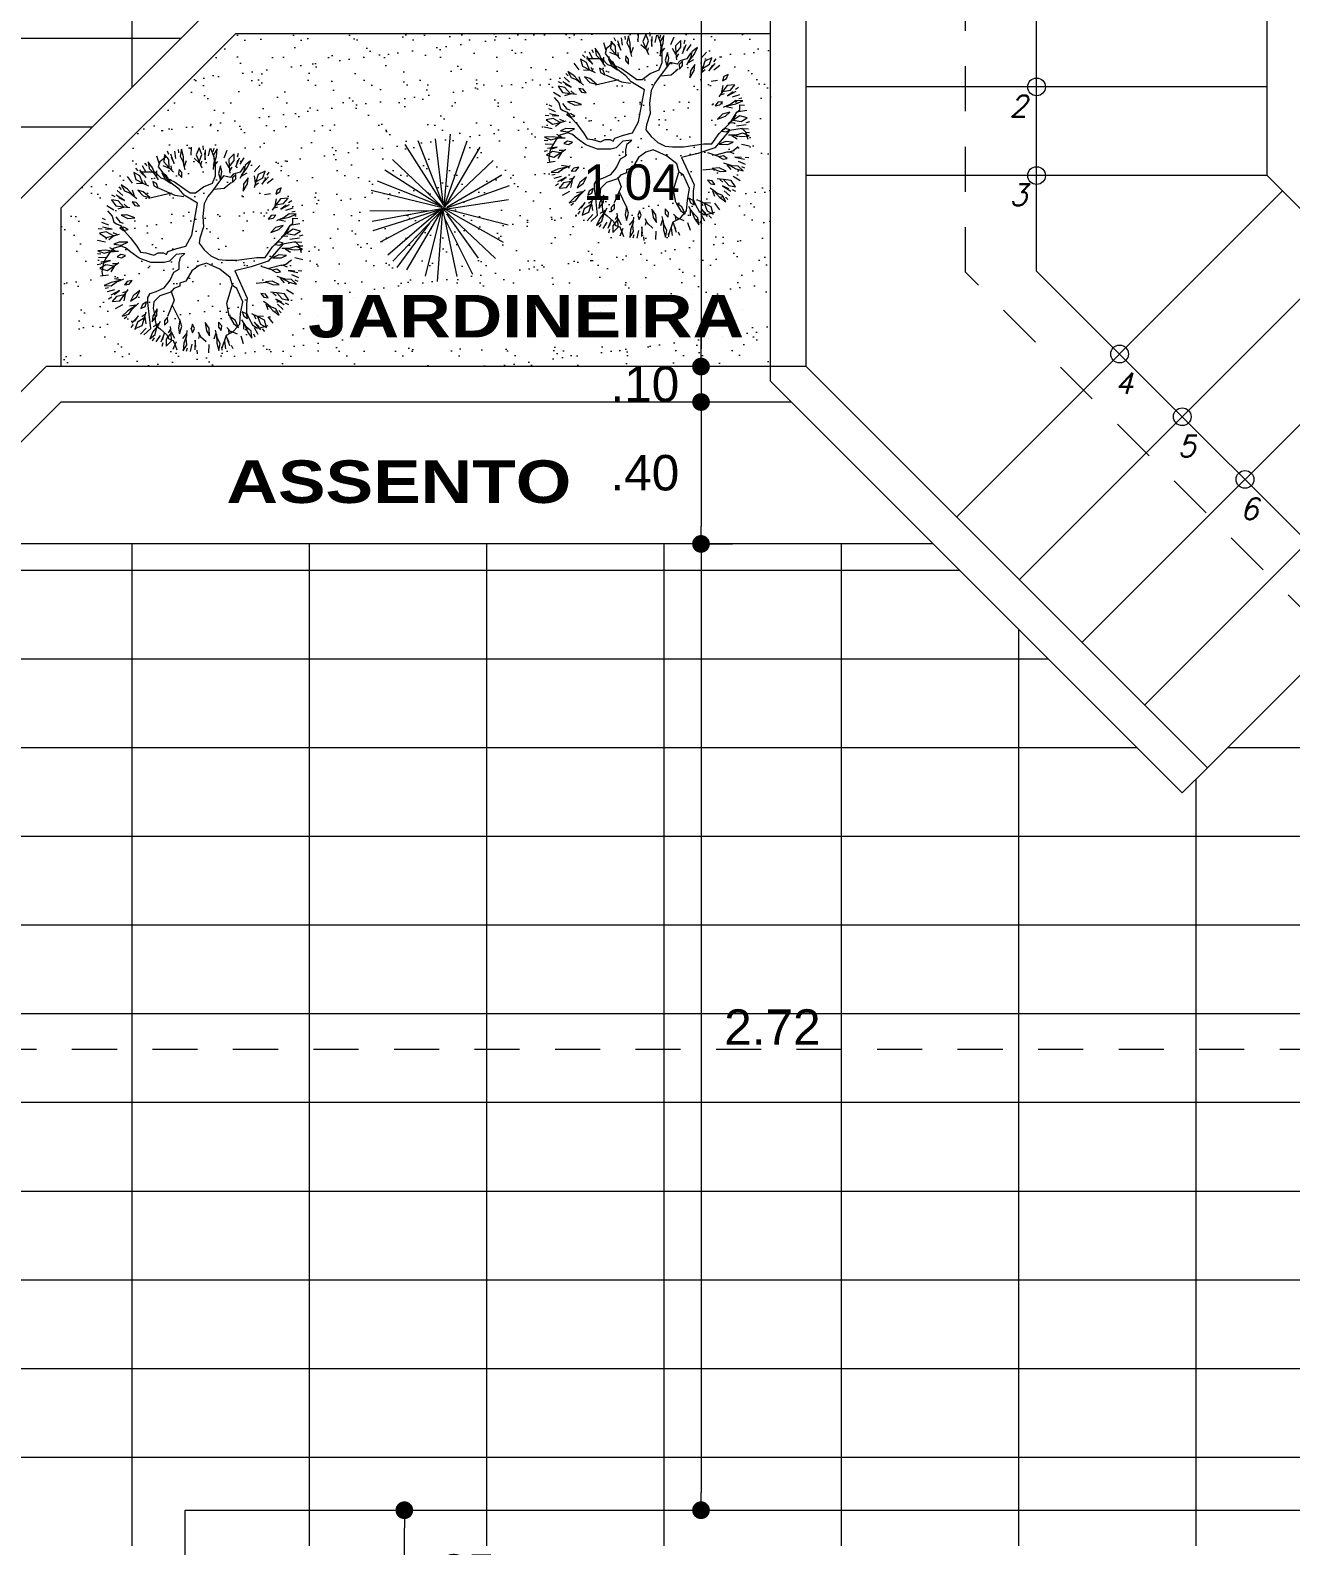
# Model space of a CAD drawing. Header units: millimetres. Extents: x 2178 to 2304, y 1220 to 1359.
# Drawn here: x 2205.739 to 2209.293, y 1334.32 to 1338.592 of the extents above; entities that cross this region are included whole.
import ezdxf
from ezdxf.enums import TextEntityAlignment as Align

# ---------------------------------------------------------------- set-up
doc = ezdxf.new("R2010")
doc.units = ezdxf.units.MM
doc.linetypes.add('HIDDEN', pattern=[9.525, 6.35, -3.175])
doc.layers.get('0').update_dxf_attribs({"lineweight": 0})
doc.layers.add('pisos....', color=7, linetype='Continuous', lineweight=5, true_color=0x7c7f7e)
for name, color, linetype, lineweight in [('PLUMA 1', 46, 'Continuous', 13), ('PLUMA 2', 94, 'Continuous', 15), ('PROY', 13, 'HIDDEN', 13), ('TEXTO', 5, 'Continuous', 18), ('TEXTOS', 42, 'Continuous', 13), ('vegetacio', 62, 'Continuous', 5), ('VEGETACION', 64, 'Continuous', 0)]:
    doc.layers.add(name, color=color, linetype=linetype, lineweight=lineweight)
doc.styles.add('ARIAL', font='arial.ttf')
doc.styles.add('ARIAL-N', font='arialbd.ttf')
doc.styles.add('SIMPLEX', font='simplex.shx', dxfattribs={"width": 1.2, "oblique": 15})
doc.dimstyles.new('RPM 50', dxfattribs={"dimtxt": 0.1, "dimasz": 0.05, "dimexe": 0.0885, "dimexo": 0.1535, "dimgap": 0.071, "dimtad": 2, "dimtih": 1, "dimtoh": 1, "dimzin": 4, "dimdsep": 46, "dimtxsty": 'ARIAL', "dimblk": 'DOT', "dimcen": 0.4, "dimdle": 0.25, "dimclrd": 8, "dimclre": 8, "dimclrt": 9, "dimadec": 0, "dimazin": 0, "dimtfac": 1, "dimtix": 1, "dimtmove": 0, "dimatfit": 3, "dimldrblk": 'DOT', "dimfxl": 0.5, "dimfxlon": 1, "dimlwd": 0, "dimlwe": 0, "dimarcsym": 0})

# ---------------------------------------------------------------- blocks, each defined once
blk = doc.blocks.new('MAGNOLIA-PLANTA')
for p, q in [((-1.977, 4.191), (-2.177, 4.502)), ((-1.755, 4.066), (-1.934, 4.512)), ((-1.846, 4.557), (-1.897, 4.731)), ((-1.193, 4.501), (-1.346, 4.876)), ((-0.656, 4.821), (-0.698, 4.98)), ((-0.426, 4.61), (-0.508, 4.97)), ((-0.26, 4.416), (-0.276, 4.896)), ((-0.228, 4.749), (-0.26, 4.416)), ((-0.178, 4.908), (-0.166, 5.089)), ((0.026, 4.259), (0.28, 4.486)), ((0.416, 4.633), (0.401, 5.037)), ((1.031, 4.749), (1.045, 4.913)), ((1.174, 4.472), (1.22, 4.839)), ((1.264, 4.233), (1.413, 4.69)), ((1.408, 4.536), (1.264, 4.233)), ((1.51, 4.668), (1.583, 4.834)), ((1.974, 4.206), (2.098, 4.591)), ((-3.293, 3.656), (-3.401, 3.802)), ((-2.661, 3.827), (-2.933, 4.127)), ((-2.053, 3.623), (-2.316, 3.773)), ((-1.839, 4.39), (-1.755, 4.066)), ((-1.461, 3.876), (-1.575, 4.056)), ((-1.436, 4.065), (-1.464, 3.756)), ((-1.433, 4.016), (-1.271, 4.317)), ((-0.691, 4.101), (-0.887, 4.333)), ((-0.675, 4.144), (-0.65, 3.945)), ((-0.049, 4.137), (-0.094, 4.345)), ((0.039, 4.306), (-0.093, 4.025)), ((0.751, 4.085), (0.646, 4.37)), ((0.781, 4.12), (0.737, 3.924)), ((1.508, 4.027), (1.287, 3.808)), ((1.367, 3.899), (1.396, 4.11)), ((1.479, 3.988), (1.795, 4.114)), ((2.101, 3.577), (2.1, 3.88)), ((2.591, 4.105), (2.661, 4.254)), ((2.631, 3.796), (2.8, 4.124)), ((2.634, 3.54), (2.93, 3.918)), ((2.873, 3.775), (2.634, 3.54)), ((3.013, 3.865), (3.139, 3.996)), ((-3.292, 3.268), (-3.586, 3.491)), ((-3.04, 3.226), (-3.36, 3.584)), ((-3.23, 3.502), (-3.04, 3.226)), ((-2.698, 3.148), (-2.867, 3.279)), ((-2.74, 3.334), (-2.66, 3.034)), ((-2.72, 3.29), (-2.671, 3.627)), ((-2.052, 3.669), (-1.96, 3.491)), ((-1.55, 3.298), (-1.196, 3.009)), ((-1.196, 3.009), (-0.682, 2.961)), ((2.003, 3.02), (1.231, 2.682)), ((2.141, 3.599), (2.033, 3.431)), ((2.793, 3.264), (2.511, 3.133)), ((2.616, 3.191), (2.716, 3.38)), ((2.752, 3.237), (3.093, 3.247)), ((3.292, 3.272), (3.54, 3.591)), ((3.837, 2.966), (3.954, 3.083)), ((-4.345, 2.315), (-4.496, 2.415)), ((-3.681, 2.166), (-3.751, 2.5)), ((-3.168, 2.708), (-3.467, 2.759)), ((1.231, 2.682), (0.781, 2.618)), ((2.505, 2.539), (1.38, 2.793)), ((3.241, 2.644), (3.082, 2.523)), ((3.196, 2.637), (3.299, 2.922)), ((3.548, 2.098), (3.706, 2.242)), ((3.684, 2.421), (4.092, 2.674)), ((3.989, 2.56), (3.684, 2.421)), ((3.769, 2.662), (4.04, 2.913)), ((4.152, 2.596), (4.314, 2.676)), ((-4.509, 1.858), (-4.668, 1.9)), ((-4.211, 1.95), (-4.564, 2.059)), ((-3.96, 1.998), (-4.383, 2.224)), ((-4.233, 2.192), (-3.96, 1.998)), ((-3.932, 1.502), (-3.747, 1.425)), ((-3.612, 2.041), (-3.816, 2.106)), ((-3.715, 2.202), (-3.538, 1.947)), ((3.739, 2.107), (3.429, 2.08)), ((3.691, 2.095), (4.015, 1.988)), ((3.904, 1.38), (4.097, 1.613)), ((4.21, 1.943), (4.553, 2.159)), ((4.618, 1.469), (4.768, 1.539)), ((-4.501, 1.232), (-4.901, 1.287)), ((-4.2, 0.782), (-4.38, 1.072)), ((-4.244, 0.804), (-3.99, 0.625)), ((-3.903, 1.467), (-4.201, 1.413)), ((3.948, 1.371), (3.757, 1.312)), ((4.232, 0.696), (3.932, 0.777)), ((4.05, 0.753), (4.247, 0.834)), ((4.288, 1.009), (4.758, 1.108)), ((4.622, 1.036), (4.288, 1.009)), ((4.45, 1.207), (4.79, 1.35)), ((4.787, 1.014), (4.968, 1.034)), ((-4.875, 0.695), (-5.052, 0.737)), ((-4.872, 0.209), (-5.036, 0.194)), ((-4.624, 0.398), (-4.993, 0.38)), ((-4.404, 0.528), (-4.88, 0.596)), ((-4.17, 0.049), (-4.431, -0.104)), ((-4.093, 0.688), (-4.306, 0.679)), ((-4.209, 0.072), (-4.009, 0.063)), ((4.138, -0.044), (4.4, 0.109)), ((4.183, 0.701), (4.451, 0.49)), ((4.619, 0.381), (5.015, 0.466)), ((-4.651, -0.376), (-5.046, -0.461)), ((-4.215, -0.696), (-4.482, -0.485)), ((-4.263, -0.691), (-3.963, -0.772)), ((-3.385, -0.899), (-4.01, -0.731)), ((4.213, -0.799), (3.959, -0.62)), ((4.177, -0.067), (3.977, -0.058)), ((4.061, -0.683), (4.275, -0.674)), ((4.373, -0.524), (4.848, -0.591)), ((4.696, -0.612), (4.373, -0.524)), ((4.593, -0.393), (4.962, -0.375)), ((4.841, -0.204), (5.005, -0.189)), ((4.844, -0.69), (5.02, -0.732)), ((-4.819, -1.009), (-4.999, -1.029)), ((-4.482, -1.202), (-4.822, -1.345)), ((-4.65, -1.464), (-4.799, -1.534)), ((-4.32, -1.004), (-4.789, -1.104)), ((-4.653, -1.031), (-4.32, -1.004)), ((-4.081, -0.748), (-4.279, -0.829)), ((-3.935, -1.375), (-4.129, -1.608)), ((-3.98, -1.366), (-3.788, -1.307)), ((-3.577, -0.995), (-3.001, -0.803)), ((3.901, -1.497), (3.716, -1.42)), ((3.872, -1.462), (4.17, -1.408)), ((4.169, -0.777), (4.348, -1.067)), ((4.469, -1.227), (4.87, -1.282)), ((-4.242, -1.938), (-4.584, -2.154)), ((-3.77, -2.102), (-3.46, -2.075)), ((-3.579, -2.093), (-3.737, -2.237)), ((-3.265, -1.595), (-2.76, -1.643)), ((-1.319, -2.603), (-1.583, -1.739)), ((1.42, -1.979), (1.251, -2.459)), ((3.684, -2.197), (3.506, -1.942)), ((3.581, -2.036), (3.784, -2.101)), ((3.65, -2.161), (3.719, -2.495)), ((3.928, -1.993), (4.352, -2.219)), ((4.201, -2.187), (3.928, -1.993)), ((4.18, -1.946), (4.532, -2.055)), ((4.477, -1.853), (4.636, -1.895)), ((-4.183, -2.591), (-4.346, -2.672)), ((-3.716, -2.416), (-4.123, -2.67)), ((-3.8, -2.657), (-4.071, -2.908)), ((-4.02, -2.555), (-3.716, -2.416)), ((-3.869, -2.961), (-3.985, -3.078)), ((-3.228, -2.632), (-3.33, -2.917)), ((-3.273, -2.639), (-3.113, -2.518)), ((-1.439, -3.227), (-1.319, -2.603)), ((1.347, -2.699), (1.011, -3.395)), ((1.251, -2.459), (1.588, -3.251)), ((3.152, -2.746), (3.005, -2.61)), ((3.137, -2.703), (3.435, -2.755)), ((3.778, -2.687), (4.136, -2.876)), ((4.314, -2.31), (4.465, -2.41)), ((-3.323, -3.267), (-3.571, -3.586)), ((-2.783, -3.232), (-3.124, -3.242)), ((-2.666, -3.535), (-2.962, -3.913)), ((-2.904, -3.77), (-2.666, -3.535)), ((-2.824, -3.259), (-2.542, -3.128)), ((-2.648, -3.186), (-2.747, -3.375)), ((-2.173, -3.594), (-2.064, -3.426)), ((-2.133, -3.572), (-2.132, -3.875)), ((1.011, -3.395), (0.963, -3.491)), ((2.02, -3.664), (1.929, -3.486)), ((2.021, -3.618), (2.284, -3.769)), ((2.708, -3.329), (2.629, -3.029)), ((2.689, -3.285), (2.64, -3.622)), ((2.667, -3.143), (2.836, -3.274)), ((3.198, -3.497), (3.008, -3.221)), ((3.008, -3.221), (3.329, -3.579)), ((3.262, -3.651), (3.37, -3.797)), ((3.572, -3.277), (3.707, -3.372)), ((-3.045, -3.86), (-3.17, -3.991)), ((-2.663, -3.791), (-2.831, -4.119)), ((-2.623, -4.1), (-2.692, -4.25)), ((-2.006, -4.201), (-2.129, -4.586)), ((-1.51, -3.983), (-1.827, -4.109)), ((-1.539, -4.023), (-1.319, -3.804)), ((-1.296, -4.228), (-1.445, -4.685)), ((-1.439, -4.531), (-1.296, -4.228)), ((-1.399, -3.894), (-1.427, -4.105)), ((-0.812, -4.115), (-0.768, -3.919)), ((-0.783, -4.08), (-0.678, -4.365)), ((-0.057, -4.254), (-0.311, -4.481)), ((-0.071, -4.301), (0.062, -4.02)), ((0.017, -4.132), (0.063, -4.34)), ((0.197, -4.744), (0.228, -4.411)), ((0.228, -4.411), (0.245, -4.891)), ((0.644, -4.139), (0.619, -3.94)), ((0.66, -4.096), (0.856, -4.328)), ((1.401, -4.011), (1.24, -4.312)), ((1.404, -4.06), (1.433, -3.751)), ((1.429, -3.871), (1.543, -4.052)), ((1.723, -4.061), (1.902, -4.507)), ((1.808, -4.385), (1.723, -4.061)), ((1.946, -4.187), (2.146, -4.497)), ((2.234, -4.307), (2.328, -4.441)), ((2.63, -3.822), (2.901, -4.122)), ((-1.541, -4.663), (-1.614, -4.829)), ((-1.206, -4.467), (-1.252, -4.834)), ((-1.062, -4.744), (-1.077, -4.909)), ((-0.448, -4.628), (-0.432, -5.032)), ((0.147, -4.903), (0.135, -5.084)), ((0.395, -4.605), (0.477, -4.965)), ((0.624, -4.816), (0.667, -4.975)), ((1.162, -4.497), (1.315, -4.871)), ((1.815, -4.552), (1.866, -4.726))]:
    blk.add_line(p, q)
for points in [[(-1.682, 4.707), (-1.419, 4.446), (-1.436, 4.065), (-1.685, 4.371)], [(-0.847, 4.941), (-0.666, 4.654), (-0.699, 4.357), (-0.675, 4.153), (-0.811, 4.569)], [(0.028, 4.993), (0.185, 4.658), (0.039, 4.306), (-0.09, 4.679)], [(0.892, 4.928), (0.964, 4.596), (0.832, 4.328), (0.784, 4.128), (0.798, 4.565)], [(1.732, 4.677), (1.765, 4.309), (1.508, 4.027), (1.513, 4.422)], [(-3.19, 3.853), (-2.855, 3.698), (-2.74, 3.334), (-3.079, 3.537)], [(-2.486, 4.359), (-2.218, 4.15), (-2.147, 3.861), (-2.055, 3.677), (-2.325, 4.021)], [(-1.018, 4.113), (-0.916, 3.748), (-1.007, 3.425), (-1.083, 3.837)], [(1.019, 3.945), (1.039, 3.72), (0.882, 3.548), (0.886, 3.789)], [(1.858, 3.795), (1.702, 3.45), (1.425, 3.262), (1.632, 3.626)], [(2.522, 4.32), (2.475, 3.984), (2.26, 3.777), (2.147, 3.605), (2.31, 4.012)], [(3.226, 3.797), (3.131, 3.44), (2.793, 3.264), (2.933, 3.633)], [(-3.988, 3.043), (-3.783, 2.948), (-3.712, 2.726), (-3.92, 2.85)], [(-2.364, 3.522), (-2.143, 3.214), (-2.118, 2.88), (-2.33, 3.241)], [(-1.757, 3.688), (-1.597, 3.528), (-1.607, 3.296), (-1.759, 3.483)], [(2.305, 3.353), (2.247, 3.135), (2.041, 3.027), (2.127, 3.253)], [(3.846, 3.192), (3.687, 2.892), (3.414, 2.771), (3.249, 2.648), (3.541, 2.975)], [(-4.316, 2.536), (-3.947, 2.504), (-3.715, 2.202), (-4.103, 2.276)], [(3.042, 2.926), (2.777, 2.655), (2.453, 2.572), (2.771, 2.844)], [(3.311, 2.357), (3.182, 2.172), (2.951, 2.141), (3.109, 2.324)], [(4.328, 2.46), (4.117, 2.156), (3.739, 2.107), (3.997, 2.405)], [(-4.709, 1.752), (-4.369, 1.764), (-4.128, 1.588), (-3.939, 1.507), (-4.368, 1.596)], [(-3.719, 1.706), (-3.493, 1.687), (-3.352, 1.503), (-3.589, 1.548)], [(3.858, 1.704), (3.516, 1.54), (3.183, 1.573), (3.575, 1.719)], [(-4.923, 0.912), (-4.566, 1.009), (-4.244, 0.804), (-4.634, 0.741)], [(-4.076, 1.189), (-3.709, 1.095), (-3.476, 0.855), (-3.87, 0.995)], [(3.916, 1.077), (3.731, 0.947), (3.504, 0.998), (3.715, 1.115)], [(4.907, 0.826), (4.604, 0.613), (4.232, 0.696), (4.577, 0.888)], [(-5.024, 0.041), (-4.709, 0.169), (-4.423, 0.086), (-4.217, 0.074), (-4.651, 0.012)], [(-4.078, 0.337), (-3.86, 0.396), (-3.664, 0.271), (-3.902, 0.233)], [(4.206, 0.276), (3.829, 0.239), (3.527, 0.384), (3.946, 0.388)], [(-4.237, -0.271), (-3.86, -0.234), (-3.559, -0.379), (-3.977, -0.383)], [(4.047, -0.332), (3.829, -0.391), (3.632, -0.266), (3.87, -0.228)], [(4.993, -0.036), (4.678, -0.164), (4.391, -0.081), (4.186, -0.069), (4.619, -0.007)], [(4.891, -0.907), (4.534, -1.004), (4.213, -0.799), (4.603, -0.736)], [(-4.735, -1.674), (-4.483, -1.446), (-4.186, -1.426), (-3.988, -1.367), (-4.374, -1.574)], [(-3.948, -1.072), (-3.763, -0.942), (-3.535, -0.993), (-3.746, -1.11)], [(-4.359, -2.455), (-4.148, -2.152), (-3.77, -2.102), (-4.028, -2.4)], [(-3.889, -1.699), (-3.548, -1.535), (-3.214, -1.568), (-3.607, -1.714)], [(-3.343, -2.352), (-3.214, -2.167), (-2.983, -2.137), (-3.14, -2.319)], [(3.394, -2.502), (3.082, -2.288), (2.944, -1.982), (3.267, -2.249)], [(3.687, -1.701), (3.462, -1.682), (3.32, -1.498), (3.557, -1.543)], [(4.284, -2.531), (3.916, -2.499), (3.684, -2.197), (4.072, -2.271)], [(4.677, -1.747), (4.338, -1.759), (4.097, -1.583), (3.908, -1.502), (4.337, -1.591)], [(-3.877, -3.187), (-3.718, -2.887), (-3.445, -2.766), (-3.28, -2.643), (-3.572, -2.97)], [(2.332, -3.517), (2.111, -3.209), (2.086, -2.875), (2.299, -3.236)], [(2.881, -2.865), (2.676, -2.77), (2.606, -2.548), (2.813, -2.672)], [(3.796, -3.246), (3.473, -3.142), (3.307, -2.894), (3.157, -2.753), (3.529, -2.984)], [(-3.257, -3.792), (-3.162, -3.435), (-2.824, -3.259), (-2.964, -3.628)], [(-2.553, -4.315), (-2.507, -3.979), (-2.292, -3.772), (-2.178, -3.6), (-2.341, -4.007)], [(-2.337, -3.348), (-2.279, -3.13), (-2.072, -3.022), (-2.158, -3.248)], [(-1.89, -3.791), (-1.733, -3.445), (-1.456, -3.257), (-1.663, -3.621)], [(-1.051, -3.94), (-1.071, -3.715), (-0.914, -3.543), (-0.917, -3.784)], [(-0.479, -4.203), (-0.45, -3.825), (-0.255, -3.553), (-0.324, -3.966)], [(0.36, -4.056), (0.264, -3.852), (0.353, -3.637), (0.432, -3.864)], [(0.987, -4.108), (0.885, -3.743), (0.976, -3.42), (1.051, -3.832)], [(1.726, -3.683), (1.566, -3.524), (1.576, -3.291), (1.728, -3.478)], [(2.455, -4.354), (2.187, -4.146), (2.115, -3.856), (2.023, -3.672), (2.294, -4.016)], [(3.159, -3.849), (2.823, -3.693), (2.708, -3.329), (3.047, -3.532)], [(-0.923, -4.923), (-0.995, -4.591), (-0.863, -4.323), (-0.816, -4.123), (-0.83, -4.56)], [(0.816, -4.936), (0.635, -4.649), (0.667, -4.352), (0.644, -4.148), (0.78, -4.564)], [(1.65, -4.702), (1.388, -4.441), (1.404, -4.06), (1.654, -4.366)]]:
    blk.add_lwpolyline(points, close=True)
for points in [[(1.634, 4.57), (1.96, 4.316), (2.033, 4.062), (1.852, 3.844), (1.634, 3.518), (1.234, 3.337), (0.726, 2.974), (0.472, 2.793), (0.218, 2.793), (-0.182, 3.083), (-0.617, 3.264), (-0.762, 3.627), (-0.762, 4.28), (-0.69, 4.57), (-0.545, 4.969)], [(-2.173, 4.105), (-1.97, 3.802), (-1.638, 3.701), (-1.501, 3.549), (-1.162, 3.627), (-0.835, 3.192), (-0.617, 2.901), (-0.399, 2.611), (-0.218, 2.249), (-0.145, 1.632), (-0.182, 1.124), (0, 0.58), (0.036, 0.326), (-0.218, 0), (-0.545, -0.29), (-0.908, -0.471), (-1.271, -0.508), (-1.815, -0.508), (-2.796, -0.363), (-3.195, -0.363), (-3.558, 0.145), (-4.103, 0.689), (-4.415, 1.19), (-4.559, 1.307), (-4.559, 1.554), (-4.793, 1.541)], [(4.521, 1.909), (4.297, 1.651), (4.207, 1.36), (4.084, 1.271), (3.885, 1.197), (3.667, 0.907), (3.413, 0.617), (3.195, 0.326), (3.086, 0.181), (2.904, -0.109), (2.65, -0.145), (2.251, -0.254), (2.033, -0.145), (1.779, -0.145), (1.634, -0.218), (1.561, -0.073), (1.125, 0.073), (0.69, 0.181), (0.399, 0.725), (0.109, 2.285), (0.762, 2.684), (1.017, 2.974), (1.597, 3.409), (1.888, 3.518), (2.178, 3.808), (2.432, 3.808), (2.941, 3.808)], [(-4.974, -0.145), (-4.865, 0.218), (-4.683, 0.399), (-4.066, 0.29), (-3.34, -0.544), (-2.505, -0.834), (-1.706, -1.016), (-2.324, -2.357), (-2.287, -2.648), (-2.287, -3.083), (-2.396, -3.337), (-2.578, -3.663), (-2.796, -3.808), (-2.941, -3.808), (-3.34, -3.699)], [(2.735, -4.156), (2.396, -3.844), (2.505, -2.865), (2.541, -2.575), (2.541, -2.321), (2.432, -2.14), (2.142, -2.031), (1.743, -1.85), (1.561, -1.632), (1.452, -1.487), (1.271, -1.088), (1.017, -0.943), (1.017, -0.653), (0.944, -0.363), (0.726, -0.181), (1.162, -0.218), (1.489, -0.544), (1.743, -0.617), (2.396, -0.617), (2.977, -0.399), (3.376, -0.109), (3.631, 0.109), (3.848, 0.181), (4.248, 0.073), (4.429, -0.145), (4.611, -0.435), (4.72, -0.653), (4.792, -1.052), (4.756, -1.233)], [(-1.089, -4.787), (-1.307, -4.171), (-1.525, -4.062), (-1.67, -3.953), (-1.96, -3.627), (-1.997, -3.119), (-2.106, -2.539), (-1.815, -1.886), (-1.597, -1.741), (-1.489, -1.342), (-0.98, -0.943), (-0.327, -0.653), (0.036, -0.762), (0.399, -1.016), (0.69, -1.523), (0.98, -1.632), (0.98, -1.777), (1.271, -1.886), (1.416, -2.067), (1.96, -2.249), (2.251, -2.539), (2.287, -2.865), (2.178, -3.264), (2.178, -3.446), (2.142, -3.699), (1.924, -3.881), (1.634, -4.135), (1.525, -4.352), (1.307, -4.425), (1.198, -4.715), (1.125, -4.896)]]:
    blk.add_lwpolyline(points)
blk = doc.blocks.new('Arbust11')
for p, q in [((0.0378, 0.4871), (-0.0937, 0.9403)), ((0.0408, 0.4825), (0.0377, 0.9348)), ((0.0408, 0.5449), (0.1405, 0.941)), ((-0.0621, 0.5573), (-0.3332, 0.7944)), ((0.0377, 0.4856), (-0.274, 0.8225)), ((-0.1618, 0.888), (0.0377, 0.4856)), ((0.0439, 0.4856), (0.3088, 0.8724)), ((0.0595, 0.5199), (0.1997, 0.8474)), ((0.0283, 0.4856), (-0.3738, 0.7039)), ((-0.3488, 0.7476), (0.0408, 0.4856)), ((0.0439, 0.4794), (0.3805, 0.7788)), ((0.0314, 0.4856), (-0.4049, 0.6104)), ((0.047, 0.4794), (0.4366, 0.6759)), ((-0.433, 0.5262), (0.0439, 0.4825)), ((0.0533, 0.4887), (0.474, 0.5137)), ((0.0439, 0.4825), (-0.4267, 0.4669)), ((-0.0527, 0.4794), (-0.4267, 0.3952)), ((0.0408, 0.4762), (-0.3893, 0.2673)), ((0.0408, 0.47), (-0.3364, 0.2174)), ((0.0408, 0.4731), (-0.274, 0.1581)), ((0.0377, 0.4669), (-0.2117, 0.0988)), ((0.0501, 0.4544), (-0.1088, 0.0209)), ((0.0501, 0.4638), (-0.0215, 0.0146)), ((0.047, 0.4856), (0.499, 0.4263)), ((0.0501, 0.4794), (0.2901, 0.0832)), ((0.0501, 0.4731), (0.4304, 0.2454)), ((0.0533, 0.47), (0.1935, 0.0177)), ((0.0533, 0.4451), (0.0907, 0.0271)), ((0.0564, 0.4762), (0.3649, 0.1425)), ((0.072, 0.4762), (0.4647, 0.3484))]:
    blk.add_line(p, q)
blk = doc.blocks.new('_DOT')
at = {"color": 0, "linetype": 'ByBlock'}
blk.add_line((-0.5, 0), (-1, 0), dxfattribs=at)
at = {"color": 0, "linetype": 'ByBlock', "const_width": 0.5}
blk.add_lwpolyline([(-0.25, 0, 1), (0.25, 0, 1)], format="xyb", close=True, dxfattribs=at)
blk = doc.blocks.new('*D904')
at = {"color": 8, "lineweight": 0, "transparency": 16777216}
for p, q in [((2207.6493, 1338.6826), (2207.5417, 1338.6826)), ((2207.6302, 1338.6326), (2207.6302, 1337.6941)), ((2207.6493, 1337.6441), (2207.5417, 1337.6441))]:
    blk.add_line(p, q, dxfattribs=at)
at = {"layer": 'Defpoints', "color": 0, "transparency": 16777216}
for p in [(2207.8028, 1338.6826), (2207.6302, 1337.6441), (2207.8028, 1337.6441)]:
    blk.add_point(p, dxfattribs=at)
at = {"color": 8, "lineweight": 0, "transparency": 16777216, "xscale": 0.05, "yscale": 0.05, "zscale": 0.05}
for p, rotation in [((2207.6302, 1338.6826), 90), ((2207.6302, 1337.6441), 270)]:
    blk.add_blockref('_DOT', p, dxfattribs=dict(at, rotation=rotation))
at = {"color": 9, "transparency": 16777216, "insert": (2207.4342, 1338.1633), "char_height": 0.1, "attachment_point": 5, "style": 'ARIAL'}
blk.add_mtext('1.04', dxfattribs=at)
blk = doc.blocks.new('*D1103')
at = {"color": 8, "lineweight": 0, "transparency": 16777216}
for p, q in [((2207.6302, 1337.6941), (2207.6302, 1337.7441)), ((2207.6493, 1337.6441), (2207.5417, 1337.6441)), ((2207.6302, 1337.6441), (2207.6302, 1337.5441)), ((2207.7314, 1337.5441), (2207.5417, 1337.5441)), ((2207.6302, 1337.4941), (2207.6302, 1337.4441))]:
    blk.add_line(p, q, dxfattribs=at)
at = {"layer": 'Defpoints', "color": 0, "transparency": 16777216}
for p in [(2207.8028, 1337.6441), (2207.6302, 1337.5441), (2207.8849, 1337.5441)]:
    blk.add_point(p, dxfattribs=at)
at = {"color": 8, "lineweight": 0, "transparency": 16777216, "xscale": 0.05, "yscale": 0.05, "zscale": 0.05}
for p, rotation in [((2207.6302, 1337.6441), 270), ((2207.6302, 1337.5441), 90)]:
    blk.add_blockref('_DOT', p, dxfattribs=dict(at, rotation=rotation))
at = {"color": 9, "transparency": 16777216, "insert": (2207.4718, 1337.5941), "char_height": 0.1, "attachment_point": 5, "style": 'ARIAL'}
blk.add_mtext('.10', dxfattribs=at)
blk = doc.blocks.new('*D1104')
at = {"color": 8, "lineweight": 0, "transparency": 16777216}
for p, q in [((2207.7314, 1337.5441), (2207.5417, 1337.5441)), ((2207.6302, 1337.4941), (2207.6302, 1337.1941)), ((2207.6302, 1337.1441), (2207.7187, 1337.1441))]:
    blk.add_line(p, q, dxfattribs=at)
at = {"layer": 'Defpoints', "color": 0, "transparency": 16777216}
for p in [(2207.8849, 1337.5441), (2207.6302, 1337.1441), (2207.6302, 1337.1441)]:
    blk.add_point(p, dxfattribs=at)
at = {"color": 8, "lineweight": 0, "transparency": 16777216, "xscale": 0.05, "yscale": 0.05, "zscale": 0.05}
for p, rotation in [((2207.6302, 1337.5441), 90), ((2207.6302, 1337.1441), 270)]:
    blk.add_blockref('_DOT', p, dxfattribs=dict(at, rotation=rotation))
at = {"color": 9, "transparency": 16777216, "insert": (2207.4718, 1337.3441), "char_height": 0.1, "attachment_point": 5, "style": 'ARIAL'}
blk.add_mtext('.40', dxfattribs=at)
blk = doc.blocks.new('*D1105')
at = {"color": 8, "lineweight": 0, "transparency": 16777216}
for p, q in [((2207.6302, 1337.1441), (2207.7187, 1337.1441)), ((2207.6302, 1337.0941), (2207.6302, 1334.4697)), ((2207.6302, 1334.4197), (2207.7187, 1334.4197))]:
    blk.add_line(p, q, dxfattribs=at)
at = {"layer": 'Defpoints', "color": 0, "transparency": 16777216}
for p in [(2207.6302, 1337.1441), (2207.6302, 1334.4197), (2207.6302, 1334.4197)]:
    blk.add_point(p, dxfattribs=at)
at = {"color": 8, "lineweight": 0, "transparency": 16777216, "xscale": 0.05, "yscale": 0.05, "zscale": 0.05}
for p, rotation in [((2207.6302, 1337.1441), 90), ((2207.6302, 1334.4197), 270)]:
    blk.add_blockref('_DOT', p, dxfattribs=dict(at, rotation=rotation))
at = {"color": 9, "transparency": 16777216, "insert": (2207.8314, 1335.7819), "char_height": 0.1, "attachment_point": 5, "style": 'ARIAL'}
blk.add_mtext('2.72', dxfattribs=at)
blk = doc.blocks.new('*D1107')
at = {"color": 8, "lineweight": 0, "transparency": 16777216}
for p, q in [((2206.7938, 1334.4197), (2206.8823, 1334.4197)), ((2206.7938, 1334.1197), (2206.7938, 1334.3697)), ((2206.7938, 1334.0697), (2206.8823, 1334.0697))]:
    blk.add_line(p, q, dxfattribs=at)
at = {"layer": 'Defpoints', "color": 0, "transparency": 16777216}
for p in [(2206.7476, 1334.4197), (2206.7938, 1334.4197), (2206.7476, 1334.0697)]:
    blk.add_point(p, dxfattribs=at)
at = {"color": 8, "lineweight": 0, "transparency": 16777216, "xscale": 0.05, "yscale": 0.05, "zscale": 0.05}
for p, rotation in [((2206.7938, 1334.4197), 90), ((2206.7938, 1334.0697), 270)]:
    blk.add_blockref('_DOT', p, dxfattribs=dict(at, rotation=rotation))
at = {"color": 9, "transparency": 16777216, "insert": (2206.9527, 1334.2447), "char_height": 0.1, "attachment_point": 5, "style": 'ARIAL'}
blk.add_mtext('.35', dxfattribs=at)

msp = doc.modelspace()

# ---------------------------------------------------------------- hatches: boundary and pattern name
h = msp.add_hatch()
h.set_pattern_fill('AR-SAND', color=256, scale=0.002)
h.set_pattern_definition([(37.5, (1019.093096, -426.95647), (-0.0032000626, 0.0978826475), [0, -0.077216, 0, -0.08636, 0, -0.08255]), (7.5, (1019.0931, -426.95647), (0.089904657, 0.14336502), [0, -0.041656, 0, -0.069596, 0, -0.02667]), (327.5, (1019.03061, -426.95647), (0.158198474, 0.000287437), [0, -0.0254, 0, -0.09144, 0, -0.11938]), (317.5, (1019.03061, -426.95647), (0.1527112905, 0.044585865), [0, -0.0127, 0, -0.059944, 0, -0.06858])])
h.paths.add_polyline_path([(2206.3177, 1338.5826), (2205.8263, 1338.0912), (2205.8263, 1337.6441), (2207.8263, 1337.6441), (2207.8263, 1338.5826)])
h.paths.add_polyline_path([(2206.3166, 1338.1713), (2206.3161, 1338.1706), (2206.321, 1338.1734), (2206.3196, 1338.1737)], flags=16)
h.paths.add_polyline_path([(2206.4996, 1337.9781), (2206.5082, 1337.9746), (2206.4979, 1337.985), (2206.4975, 1337.985)], flags=16)
h.paths.add_polyline_path([(2206.3379, 1337.7728), (2206.3348, 1337.7694), (2206.34, 1337.7644), (2206.34, 1337.7695)], flags=16)
h.paths.add_polyline_path([(2206.1848, 1337.6657), (2206.2026, 1337.7438), (2206.2063, 1337.7405), (2206.2019, 1337.7511), (2206.1805, 1337.7055)], flags=16)
h.paths.add_polyline_path([(2206.1229, 1337.7791), (2206.145, 1337.8062), (2206.1394, 1337.8179)], flags=16)
h.paths.add_polyline_path([(2206.158, 1337.7866), (2206.1737, 1337.7306), (2206.1415, 1337.6924), (2206.1508, 1337.7152), (2206.1454, 1337.7253), (2206.1051, 1337.6852), (2206.1217, 1337.7415), (2206.1218, 1337.7293)], flags=16)
h.paths.add_polyline_path([(2206.0224, 1337.9668), (2205.987, 1337.9443), (2205.9804, 1337.9337), (2205.9839, 1337.9336), (2206.0267, 1337.9637)], flags=16)
h.paths.add_polyline_path([(2205.9693, 1337.9408), (2205.952, 1337.9305), (2205.9745, 1337.9269), (2205.956, 1337.9151), (2205.9123, 1337.9269)], flags=16)
h.paths.add_polyline_path([(2206.0039, 1338.0279), (2206.0036, 1338.0278), (2206.0059, 1338.0252)], flags=16)
h.paths.add_polyline_path([(2205.9685, 1338.1555), (2206.0272, 1338.1011), (2206.0225, 1338.0995), (2206.0339, 1338.098), (2206.005, 1338.1394)], flags=16)
h.paths.add_polyline_path([(2206.0848, 1338.1219), (2206.1073, 1338.1269), (2206.0996, 1338.1473), (2206.0776, 1338.1588), (2206.0652, 1338.1592)], flags=16)
h.paths.add_polyline_path([(2206.1974, 1338.1285), (2206.1753, 1338.1442), (2206.1461, 1338.1651), (2206.128, 1338.1733), (2206.1547, 1338.1262), (2206.1877, 1338.1215)], flags=16)
h.paths.add_polyline_path([(2206.2196, 1338.2096), (2206.1943, 1338.2706), (2206.1931, 1338.2384), (2206.2016, 1338.2308), (2206.2257, 1338.2822), (2206.2294, 1338.2236), (2206.2251, 1338.235)], flags=16)
h.paths.add_polyline_path([(2206.905, 1338.0941), (2206.905, 1338.0947), (2206.904, 1338.0932)], flags=16)
h.paths.add_polyline_path([(2206.2782, 1338.1596), (2206.2624, 1338.2156), (2206.2538, 1338.2055), (2206.256, 1338.2121), (2206.2574, 1338.2239), (2206.2555, 1338.241), (2206.266, 1338.2576), (2206.2619, 1338.2149), (2206.2947, 1338.2537), (2206.2854, 1338.2309), (2206.2907, 1338.2209), (2206.331, 1338.261), (2206.3145, 1338.2046), (2206.3143, 1338.2168)], flags=16)
h.paths.add_polyline_path([(2206.3355, 1338.1847), (2206.3408, 1338.1953), (2206.3449, 1338.212), (2206.3604, 1338.224), (2206.3511, 1338.2045)], flags=16)
h.paths.add_polyline_path([(2206.4226, 1338.205), (2206.3878, 1338.1577), (2206.3919, 1338.1692), (2206.3383, 1338.1278), (2206.3406, 1338.158), (2206.3688, 1338.1974), (2206.3711, 1338.1811)], flags=16)
h.paths.add_polyline_path([(2206.4445, 1338.1172), (2206.4896, 1338.121), (2206.4407, 1338.0885), (2206.4485, 1338.0979), (2206.4236, 1338.09)], flags=16)
h.paths.add_polyline_path([(2206.5008, 1338.098), (2206.4243, 1338.0743), (2206.4253, 1338.0792), (2206.4184, 1338.0701), (2206.4686, 1338.0744)], flags=16)
h.paths.add_polyline_path([(2206.4468, 1338.1482), (2206.4429, 1338.1371), (2206.431, 1338.13), (2206.435, 1338.1427)], flags=16)
h.paths.add_polyline_path([(2206.4502, 1338.0559), (2206.4994, 1338.0471), (2206.475, 1338.0437), (2206.469, 1338.034), (2206.5238, 1338.0192), (2206.4668, 1338.0054), (2206.4773, 1338.0116), (2206.4096, 1338.0143)], flags=16)
h.paths.add_polyline_path([(2206.1441, 1338.2733), (2206.1541, 1338.1938), (2206.1496, 1338.1956), (2206.1573, 1338.1872), (2206.1618, 1338.2374)], flags=16)
h.paths.add_polyline_path([(2206.1386, 1338.1958), (2206.1155, 1338.2211), (2206.1195, 1338.2662), (2206.1431, 1338.2124), (2206.1351, 1338.2217)], flags=16)
h.paths.add_polyline_path([(2206.515, 1337.887), (2206.4412, 1337.9181), (2206.4451, 1337.9211), (2206.4339, 1337.9187), (2206.4751, 1337.8897)], flags=16)
h.paths.add_polyline_path([(2206.5077, 1337.9464), (2206.4599, 1337.9567), (2206.4462, 1337.9509), (2206.4221, 1337.9511), (2206.4646, 1337.9715), (2206.4554, 1337.9769), (2206.4233, 1337.9753), (2206.4419, 1337.9863), (2206.4381, 1337.9869)], flags=16)
h.paths.add_polyline_path([(2206.0759, 1338.1211), (2206.0302, 1338.1327), (2206.0133, 1338.1797), (2206.0433, 1338.141), (2206.0575, 1338.1367)], flags=16)
h.paths.add_polyline_path([(2206.0657, 1338.1723), (2206.0482, 1338.1822), (2206.0563, 1338.1609), (2206.0368, 1338.1711), (2206.0252, 1338.2148)], flags=16)
h.paths.add_polyline_path([(2206.087, 1338.1905), (2206.0746, 1338.2024), (2206.0719, 1338.2218), (2206.0961, 1338.1865), (2206.0961, 1338.1741), (2206.0935, 1338.1806)], flags=16)
h.paths.add_polyline_path([(2206.4811, 1337.8489), (2206.4397, 1337.875), (2206.4249, 1337.8742), (2206.4023, 1337.8826), (2206.4492, 1337.8873)], flags=16)
h.paths.add_polyline_path([(2206.4561, 1337.849), (2206.482, 1337.8119), (2206.4294, 1337.8379), (2206.4414, 1337.836), (2206.4221, 1337.8535)], flags=16)
h.paths.add_polyline_path([(2206.4676, 1337.7906), (2206.4112, 1337.843), (2206.4308, 1337.834), (2206.3965, 1337.8396), (2206.4014, 1337.8259), (2206.4061, 1337.8207), (2206.4156, 1337.8136)], flags=16)
h.paths.add_polyline_path([(2205.9869, 1338.0589), (2205.955, 1338.0972), (2205.9964, 1338.0711), (2206.0112, 1338.072), (2206.0338, 1338.0635)], flags=16)
h.paths.add_polyline_path([(2206.014, 1338.0927), (2205.98, 1338.0971), (2205.9542, 1338.1343), (2206.0068, 1338.1082), (2205.9947, 1338.1102)], flags=16)
h.paths.add_polyline_path([(2206.292, 1337.6729), (2206.282, 1337.7523), (2206.2866, 1337.7505), (2206.2788, 1337.759), (2206.2743, 1337.7088)], flags=16)
h.paths.add_polyline_path([(2206.3, 1337.7871), (2206.301, 1337.7853), (2206.317, 1337.7745), (2206.326, 1337.7546), (2206.303, 1337.7718)], flags=16)
h.paths.add_polyline_path([(2206.3963, 1337.7862), (2206.4109, 1337.7313), (2206.3704, 1337.7738), (2206.381, 1337.7678), (2206.3689, 1337.7909), (2206.4275, 1337.7604), (2206.4077, 1337.7859)], flags=16)
h.paths.add_polyline_path([(2205.9613, 1338.0256), (2206.024, 1337.9999), (2205.9715, 1337.9746), (2205.983, 1337.968), (2205.9761, 1337.969), (2205.9642, 1337.9683), (2205.9477, 1337.9635), (2205.9296, 1337.9708), (2205.9723, 1337.9742), (2205.9284, 1337.9998), (2205.9524, 1337.9946), (2205.9614, 1338.0016), (2205.9149, 1338.0343), (2205.9733, 1338.0278)], flags=16)
h.paths.add_polyline_path([(2206.3365, 1337.7988), (2206.3484, 1337.7927), (2206.3517, 1337.7801), (2206.3415, 1337.7859)], flags=16)
h.paths.add_polyline_path([(2206.2318, 1337.7683), (2206.2593, 1337.73), (2206.2421, 1337.6832), (2206.2439, 1337.7321), (2206.2358, 1337.7445)], flags=16)
h.paths.add_polyline_path([(2206.0521, 1337.8688), (2206.0282, 1337.8158), (2206.0387, 1337.8176), (2206.0623, 1337.8394), (2206.0551, 1337.819), (2206.0584, 1337.821), (2206.0413, 1337.8181), (2206.0353, 1337.8144), (2206.0267, 1337.8062), (2206.0171, 1337.7919), (2205.9985, 1337.7859), (2206.029, 1337.816), (2205.979, 1337.8073), (2206.0008, 1337.8188), (2206.0031, 1337.83), (2205.9465, 1337.8251), (2205.9954, 1337.8577), (2205.9876, 1337.8482)], flags=16)
h.paths.add_polyline_path([(2205.9353, 1337.8482), (2206.0088, 1337.8709), (2205.9912, 1337.8584), (2206.0133, 1337.8853), (2205.9989, 1337.8879), (2205.9921, 1337.8864), (2205.9812, 1337.8817)], flags=16)
h.paths.add_polyline_path([(2206.0935, 1337.7604), (2206.1049, 1337.7669), (2206.1006, 1337.7614), (2206.0953, 1337.7508), (2206.0912, 1337.7342), (2206.0758, 1337.7221), (2206.0942, 1337.7608), (2206.0501, 1337.7356), (2206.0666, 1337.7538), (2206.065, 1337.7651), (2206.0135, 1337.7412), (2206.0483, 1337.7885), (2206.0442, 1337.777), (2206.0978, 1337.8184)], flags=16)
h.paths.add_polyline_path([(2207.2635, 1338.3474), (2207.2632, 1338.3473), (2207.2655, 1338.3447)], flags=16)
h.paths.add_polyline_path([(2207.2281, 1338.475), (2207.2868, 1338.4206), (2207.2821, 1338.4191), (2207.2934, 1338.4176), (2207.2646, 1338.4589)], flags=16)
h.paths.add_polyline_path([(2207.3443, 1338.4414), (2207.3669, 1338.4465), (2207.3592, 1338.4668), (2207.3371, 1338.4783), (2207.3247, 1338.4787)], flags=16)
h.paths.add_polyline_path([(2207.4569, 1338.448), (2207.4349, 1338.4638), (2207.4056, 1338.4846), (2207.3875, 1338.4929), (2207.4142, 1338.4457), (2207.4473, 1338.441)], flags=16)
h.paths.add_polyline_path([(2207.4792, 1338.5291), (2207.4539, 1338.5901), (2207.4527, 1338.5579), (2207.4612, 1338.5503), (2207.4853, 1338.6017), (2207.489, 1338.5432), (2207.4847, 1338.5546)])
h.paths.add_polyline_path([(2207.5682, 1338.5071), (2207.5684, 1338.5027), (2207.5698, 1338.5042)], flags=0)
h.paths.add_polyline_path([(2207.7592, 1338.2977), (2207.7678, 1338.2941), (2207.7575, 1338.3045), (2207.7571, 1338.3045)], flags=16)
h.paths.add_polyline_path([(2207.5974, 1338.0923), (2207.5944, 1338.0889), (2207.5996, 1338.084), (2207.5996, 1338.089)], flags=16)
h.paths.add_polyline_path([(2207.4444, 1337.9852), (2207.4622, 1338.0633), (2207.4659, 1338.06), (2207.4615, 1338.0706), (2207.4401, 1338.025)], flags=16)
h.paths.add_polyline_path([(2207.3825, 1338.0986), (2207.4046, 1338.1257), (2207.3989, 1338.1374)], flags=16)
h.paths.add_polyline_path([(2207.4175, 1338.1061), (2207.4333, 1338.0501), (2207.401, 1338.012), (2207.4103, 1338.0348), (2207.4049, 1338.0448), (2207.3647, 1338.0047), (2207.3812, 1338.061), (2207.3814, 1338.0488)], flags=16)
h.paths.add_polyline_path([(2207.282, 1338.2863), (2207.2465, 1338.2638), (2207.24, 1338.2532), (2207.2435, 1338.2531), (2207.2863, 1338.2832)], flags=16)
h.paths.add_polyline_path([(2207.2289, 1338.2603), (2207.2116, 1338.2501), (2207.2341, 1338.2464), (2207.2156, 1338.2346), (2207.1719, 1338.2464)], flags=16)
h.paths.add_polyline_path([(2207.221, 1338.3211), (2207.1745, 1338.3538), (2207.2328, 1338.3473), (2207.2209, 1338.3451), (2207.2835, 1338.3194), (2207.2311, 1338.2941), (2207.2426, 1338.2875), (2207.2356, 1338.2885), (2207.2238, 1338.2878), (2207.2073, 1338.283), (2207.1892, 1338.2904), (2207.2318, 1338.2937), (2207.188, 1338.3193), (2207.212, 1338.3141)], flags=16)
h.paths.add_polyline_path([(2207.2465, 1338.3784), (2207.2146, 1338.4168), (2207.256, 1338.3907), (2207.2708, 1338.3915), (2207.2934, 1338.3831)], flags=16)
h.paths.add_polyline_path([(2207.1948, 1338.1677), (2207.2713, 1338.1913), (2207.2703, 1338.1865), (2207.2773, 1338.1956), (2207.2271, 1338.1913)], flags=16)
h.paths.add_polyline_path([(2207.2396, 1338.4167), (2207.2137, 1338.4538), (2207.2663, 1338.4277), (2207.2543, 1338.4297), (2207.2736, 1338.4122)], flags=16)
h.paths.add_polyline_path([(2207.2819, 1338.1497), (2207.2886, 1338.1629), (2207.3072, 1338.1783), (2207.2878, 1338.1353), (2207.2983, 1338.1371), (2207.3218, 1338.1589), (2207.3147, 1338.1386), (2207.318, 1338.1405), (2207.3008, 1338.1376), (2207.2949, 1338.1339), (2207.2863, 1338.1257), (2207.2767, 1338.1115), (2207.2581, 1338.1055), (2207.2886, 1338.1355), (2207.2386, 1338.1268)], flags=16)
h.paths.add_polyline_path([(2207.2512, 1338.1485), (2207.2061, 1338.1447), (2207.2549, 1338.1772), (2207.2472, 1338.1677), (2207.2721, 1338.1757)], flags=16)
h.paths.add_polyline_path([(2207.3354, 1338.4406), (2207.2898, 1338.4522), (2207.2729, 1338.4993), (2207.3029, 1338.4605), (2207.3171, 1338.4563)], flags=16)
h.paths.add_polyline_path([(2207.3253, 1338.4919), (2207.3078, 1338.5017), (2207.3159, 1338.4804), (2207.2964, 1338.4906), (2207.2848, 1338.5343)], flags=16)
h.paths.add_polyline_path([(2207.3262, 1338.0733), (2207.3246, 1338.0846), (2207.2731, 1338.0607), (2207.3078, 1338.108), (2207.3038, 1338.0965), (2207.3574, 1338.1379), (2207.353, 1338.0799), (2207.3645, 1338.0865), (2207.3602, 1338.081), (2207.3549, 1338.0703), (2207.3508, 1338.0537), (2207.3353, 1338.0417), (2207.3537, 1338.0803), (2207.3097, 1338.0551)], flags=16)
h.paths.add_polyline_path([(2207.3634, 1338.5334), (2207.374, 1338.5292), (2207.3791, 1338.5857), (2207.4026, 1338.5319), (2207.3947, 1338.5412), (2207.3982, 1338.5153), (2207.3536, 1338.5641)])
h.paths.add_polyline_path([(2207.3315, 1338.5413), (2207.3557, 1338.506), (2207.3557, 1338.4936), (2207.3531, 1338.5001), (2207.3465, 1338.51), (2207.3341, 1338.5219)], flags=16)
h.paths.add_polyline_path([(2207.4267, 1338.5095), (2207.4318, 1338.5232), (2207.4316, 1338.5302), (2207.4288, 1338.5417), (2207.4037, 1338.5928), (2207.4133, 1338.5164), (2207.4041, 1338.5359)])
h.paths.add_polyline_path([(2207.5967, 1338.5076), (2207.6004, 1338.5148), (2207.614, 1338.5701), (2207.5722, 1338.5054), (2207.5864, 1338.5597), (2207.5834, 1338.556), (2207.574, 1338.5242), (2207.5739, 1338.5363), (2207.5605, 1338.5151), (2207.5636, 1338.4805)], flags=16)
h.paths.add_polyline_path([(2207.5151, 1338.5605), (2207.5255, 1338.5771), (2207.5214, 1338.5345), (2207.5542, 1338.5732), (2207.5357, 1338.5279), (2207.5391, 1338.5135), (2207.5347, 1338.4897), (2207.522, 1338.5351), (2207.5134, 1338.525), (2207.5156, 1338.5316), (2207.517, 1338.5434)], flags=16)
h.paths.add_polyline_path([(2207.5515, 1337.9924), (2207.5415, 1338.0719), (2207.5461, 1338.07), (2207.5384, 1338.0785), (2207.5339, 1338.0283)], flags=16)
h.paths.add_polyline_path([(2207.4914, 1338.0878), (2207.5189, 1338.0496), (2207.5016, 1338.0027), (2207.5035, 1338.0516), (2207.4954, 1338.064)], flags=16)
h.paths.add_polyline_path([(2207.6285, 1338.1104), (2207.687, 1338.0799), (2207.6673, 1338.1054), (2207.6559, 1338.1057), (2207.6705, 1338.0509), (2207.63, 1338.0933), (2207.6406, 1338.0874)], flags=16)
h.paths.add_polyline_path([(2207.5961, 1338.1184), (2207.608, 1338.1122), (2207.6113, 1338.0996), (2207.601, 1338.1054)], flags=16)
h.paths.add_polyline_path([(2207.5596, 1338.1066), (2207.5606, 1338.1049), (2207.5766, 1338.094), (2207.5856, 1338.0741), (2207.5626, 1338.0913)], flags=16)
h.paths.add_polyline_path([(2207.6456, 1338.5301), (2207.6291, 1338.5119), (2207.6307, 1338.5006), (2207.6822, 1338.5245), (2207.6474, 1338.4772), (2207.6515, 1338.4887), (2207.5979, 1338.4473), (2207.6022, 1338.5053)], flags=16)
h.paths.add_polyline_path([(2207.7746, 1338.2065), (2207.7007, 1338.2376), (2207.7046, 1338.2406), (2207.6935, 1338.2382), (2207.7347, 1338.2092)], flags=16)
h.paths.add_polyline_path([(2207.6619, 1338.2021), (2207.7087, 1338.2068), (2207.7407, 1338.1684), (2207.6993, 1338.1945), (2207.6845, 1338.1937)], flags=16)
h.paths.add_polyline_path([(2207.7492, 1338.4405), (2207.7003, 1338.408), (2207.708, 1338.4174), (2207.6832, 1338.4095), (2207.7041, 1338.4367)], flags=16)
h.paths.add_polyline_path([(2207.7604, 1338.4175), (2207.6839, 1338.3939), (2207.6849, 1338.3987), (2207.678, 1338.3896), (2207.7282, 1338.3939)], flags=16)
h.paths.add_polyline_path([(2207.6946, 1338.4623), (2207.7064, 1338.4677), (2207.7025, 1338.4566), (2207.6906, 1338.4495)], flags=16)
h.paths.add_polyline_path([(2207.6817, 1338.173), (2207.7156, 1338.1685), (2207.7415, 1338.1314), (2207.6889, 1338.1574), (2207.701, 1338.1555)], flags=16)
h.paths.add_polyline_path([(2207.7272, 1338.1102), (2207.6707, 1338.1625), (2207.6904, 1338.1535), (2207.6561, 1338.1591), (2207.661, 1338.1454), (2207.6657, 1338.1402), (2207.6752, 1338.1331)], flags=16)
h.paths.add_polyline_path([(2207.7098, 1338.3754), (2207.759, 1338.3666), (2207.7346, 1338.3632), (2207.7286, 1338.3535), (2207.7834, 1338.3387), (2207.7264, 1338.3249), (2207.7369, 1338.3311), (2207.6692, 1338.3338)], flags=16)
h.paths.add_polyline_path([(2207.6817, 1338.2706), (2207.7241, 1338.291), (2207.7149, 1338.2964), (2207.6829, 1338.2949), (2207.7015, 1338.3058), (2207.6977, 1338.3065), (2207.7673, 1338.2659), (2207.7194, 1338.2762), (2207.7058, 1338.2704)], flags=16)

# ---------------------------------------------------------------- linework, layer by layer
msp.add_lwpolyline([(2206.1763, 1334.4197), (2210.2513, 1334.4197), (2210.2513, 1334.0697), (2206.1763, 1334.0697)], close=True)
at = {"layer": 'pisos....'}
for points in [[(2206.0263, 1338.4326), (2206.0263, 1340.1628)], [(2203.6013, 1338.5697), (2206.1635, 1338.5697)], [(2203.6013, 1338.3197), (2205.9135, 1338.3197)], [(2206.0263, 1334.3197), (2206.0263, 1337.1441)], [(2206.5263, 1334.3197), (2206.5263, 1337.1441)], [(2207.0263, 1334.3197), (2207.0263, 1337.1441)], [(2207.5263, 1334.3197), (2207.5263, 1337.1441)], [(2208.0263, 1334.3197), (2208.0263, 1337.1441)], [(2205.3513, 1337.0697), (2208.3593, 1337.0697)], [(2208.5263, 1334.3197), (2208.5263, 1336.9027)], [(2205.1013, 1336.8197), (2208.6093, 1336.8197)], [(2194.2433, 1336.5697), (2208.8593, 1336.5697)], [(2209.1147, 1336.5697), (2212.1513, 1336.5697)], [(2209.0263, 1334.3197), (2209.0263, 1336.4814)], [(2189.2763, 1336.3197), (2225.1324, 1336.3197)], [(2189.2763, 1336.0697), (2225.1324, 1336.0697)], [(2189.2763, 1335.8197), (2225.1324, 1335.8197)], [(2189.2763, 1335.5697), (2225.1324, 1335.5697)], [(2189.2763, 1335.3197), (2225.1324, 1335.3197)], [(2189.2763, 1335.0697), (2225.1324, 1335.0697)], [(2190.4513, 1334.8197), (2225.1324, 1334.8197)], [(2190.7013, 1334.5697), (2225.1324, 1334.5697)]]:
    msp.add_lwpolyline(points, dxfattribs=at)
at = {"layer": 'PLUMA 1'}
msp.add_line((2208.5763, 1337.9133), (2208.5763, 1339.1278), dxfattribs=at)
msp.add_lwpolyline([(2209.6699, 1336.8197), (2208.5763, 1337.9133)], dxfattribs=at)
for centre in [(2208.5763, 1338.4326), (2208.5763, 1338.1826), (2208.8102, 1337.6795), (2208.987, 1337.5027), (2209.1638, 1337.3259)]:
    msp.add_circle(centre, 0.025, dxfattribs=at)
at = {"layer": 'PLUMA 2', "color": 40, "linetype": 'Continuous', "lineweight": 20, "flags": 128}
for points in [[(2204.7135, 1337.1197), (2206.2763, 1338.6826)], [(2207.8263, 1337.6027), (2207.8263, 1338.6826)], [(2207.9263, 1337.6441), (2207.9263, 1338.6826)], [(2209.2263, 1338.1826), (2209.2263, 1338.6826)], [(2205.8263, 1338.0912), (2206.3177, 1338.5826)], [(2207.8263, 1338.5826), (2206.3177, 1338.5826)], [(2209.2263, 1338.4326), (2207.9263, 1338.4326)], [(2209.2263, 1338.1826), (2207.9263, 1338.1826)], [(2209.9769, 1337.432), (2209.2263, 1338.1826)], [(2208.3506, 1337.2198), (2209.2698, 1338.1391)], [(2205.8263, 1337.6441), (2205.8263, 1338.0912)], [(2208.5274, 1337.0431), (2209.4466, 1337.9623)], [(2208.7041, 1336.8663), (2209.6234, 1337.7855)], [(2204.8599, 1336.7197), (2205.7843, 1337.6441)], [(2207.9263, 1337.6441), (2205.7843, 1337.6441)], [(2209.0577, 1336.5127), (2207.9263, 1337.6441)], [(2208.8809, 1336.6895), (2209.8001, 1337.6087)], [(2208.987, 1336.442), (2207.8263, 1337.6027)], [(2204.9013, 1336.6197), (2205.8257, 1337.5441)], [(2207.8849, 1337.5441), (2205.8257, 1337.5441)], [(2209.0577, 1336.5127), (2209.9769, 1337.432)], [(2208.2849, 1337.1441), (2205.4257, 1337.1441)], [(2209.0577, 1336.5127), (2208.987, 1336.442)]]:
    msp.add_lwpolyline(points, dxfattribs=at)
at = {"layer": 'PROY', "ltscale": 0.02, "flags": 128}
for points in [[(2208.3763, 1337.9098), (2208.3763, 1338.6983)], [(2209.6964, 1336.5897), (2208.3763, 1337.9098)], [(2192.9177, 1335.7197), (2210.1849, 1335.7197)]]:
    msp.add_lwpolyline(points, dxfattribs=at)

# ---------------------------------------------------------------- block references
at = {"layer": 'vegetacio', "xscale": -0.4319999999999373, "yscale": 0.4319999999999372, "zscale": 0.4319999999999372, "rotation": 192.194189850218}
msp.add_blockref('Arbust11', (2206.8405, 1338.2891), dxfattribs=at)
at = {"layer": 'VEGETACION', "xscale": -0.05760000000001071, "yscale": 0.05760000000001071, "zscale": 0.05760000000001071}
for p in [(2207.4767, 1338.2925), (2206.2172, 1337.9729)]:
    msp.add_blockref('MAGNOLIA-PLANTA', p, dxfattribs=at)

# ---------------------------------------------------------------- texts
at = {"layer": 'TEXTO', "style": 'ARIAL-N', "width": 1.2}
for s, p in [('JARDINEIRA', (2207.1369, 1337.7263)), ('ASSENTO', (2206.7783, 1337.2596))]:
    msp.add_text(s, height=0.12, dxfattribs=at).set_placement(p, align=Align.CENTER)
at = {"layer": 'TEXTOS', "style": 'SIMPLEX', "oblique": 15}
for s, p in [('2', (2208.5251, 1338.3786)), ('3', (2208.5251, 1338.1286)), ('4', (2208.8225, 1337.5968)), ('5', (2208.9993, 1337.42)), ('6', (2209.1761, 1337.2432))]:
    msp.add_text(s, height=0.06, dxfattribs=at).set_placement(p, align=Align.MIDDLE_CENTER)

# ---------------------------------------------------------------- dimensions: what is measured, and where the dimension line sits
for base, p1, p2, picture, middle in [((2207.6302, 1337.6441), (2207.8028, 1338.6826), (2207.8028, 1337.6441), '*D904', (2207.4342, 1338.1633)), ((2206.7938, 1334.4197), (2206.7476, 1334.0697), (2206.7476, 1334.4197), '*D1107', (2206.9527, 1334.2447))]:
    dim = msp.add_linear_dim(base=base, p1=p1, p2=p2, angle=90, dimstyle='RPM 50')
    dim.commit()
    dim.dimension.update_dxf_attribs({"geometry": picture, "text_midpoint": middle})
for base, p1, p2, picture, middle in [((2207.6302, 1337.5441), (2207.8028, 1337.6441), (2207.8849, 1337.5441), '*D1103', (2207.4718, 1337.5941)), ((2207.6302, 1337.1441), (2207.8849, 1337.5441), (2207.6302, 1337.1441), '*D1104', (2207.4718, 1337.3441)), ((2207.6302, 1334.4197), (2207.6302, 1337.1441), (2207.6302, 1334.4197), '*D1105', (2207.8314, 1335.7819))]:
    dim = msp.add_linear_dim(base=base, p1=p1, p2=p2, angle=90, dimstyle='RPM 50', override={"dimtmove": 1})
    dim.commit()
    dim.dimension.update_dxf_attribs({"geometry": picture, "text_midpoint": middle})

doc.saveas('drawing.dxf')
